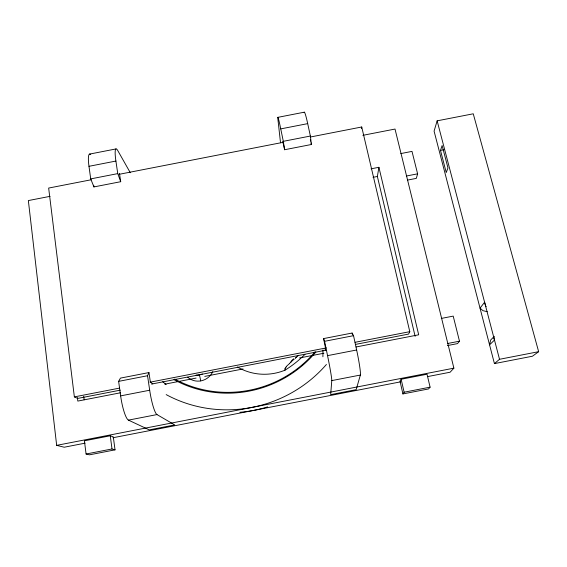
<?xml version="1.0" encoding="UTF-8"?>
<svg xmlns="http://www.w3.org/2000/svg" width="567" height="567" viewBox="0 0 567 567"><rect width="100%" height="100%" fill="white"/><g stroke="black" fill="none" stroke-linecap="round" stroke-linejoin="round"><path stroke-width="0.85" d="M322.906 356.763L322.97 349.931M323.566 338.598L324.586 341.306L327.549 355.644A21.829 0.865 78.7 0 1 331.78 380.599L330.66 394.625L356.161 389.671L360.364 375.049A21.837 1.581 78.5 0 0 356.636 349.988L353.539 335.671L352.121 333.042L323.566 338.598L325.501 347.961L325.437 350.278L325.104 348.641M361.555 128.61L361.725 126.987L310.56 136.973M415.129 336.316L377.374 176.472L378.912 167.293L371.094 168.824M400.812 153.572L411.996 151.389L417.61 173.828L416.313 178.378L407.758 180.044M437.136 120.835L434.081 131.14L494.431 363.61L532.441 356.225L538.65 351.682L473.254 113.797L437.136 120.835L499.52 359.287L494.431 363.61M440.495 150.411L442.118 145.521L447.965 167.91L446.25 172.545L440.495 150.411L443.89 149.752M494.048 336.649L493.885 338.293L494.488 340.037L489.569 344.878L490.675 340.016L494.091 336.543M156.995 414.576A21.822 3.522 80.1 0 1 149.688 390.231L147.548 375.737L148.958 372.562L120.431 378.111L118.631 381.364L120.636 395.879A21.822 4.238 80.3 0 0 128.447 420.126L149.256 429.878L174.728 424.931L156.995 414.576L128.447 420.126M361.725 126.987L409.785 331.667L408.587 334.083L355.608 344.389M401.152 379.259L400.004 381.144L402.917 393.923L428.532 388.948L430.098 387.162L427.036 374.227L401.152 379.259L404.115 392.208L402.917 393.923M441.324 318.427L453.21 316.117L459.483 341.192L457.512 343.609L447.391 345.579M362.866 135.322L395.015 129.056L453.883 368.16L450.099 372.228L427.504 376.616M288.156 364.872L289.602 363.426M290.85 362.221L291.225 361.881M295.123 358.351L295.598 357.933M296.484 357.153L298.639 355.296M89.536 154.096L115.987 148.937M277.894 117.341L304.366 112.174M119.481 173.41L120.707 181.702L93.938 186.919L90.713 178.896L88.984 166.308L115.902 161.056A20.355 3.026 77.7 0 1 117.773 150.588L130.304 172.744M280.523 142.756L277.922 119.339A20.355 0.744 79.3 0 1 280.743 128.893L307.697 123.634L310.376 136.045L311.403 144.5L284.606 149.731L282.912 141.53L283.082 143.167M90.713 178.896L117.759 173.615L120.707 181.695M284.606 149.731L283.309 141.325L310.376 136.045M91.152 179.774L48.656 188.06L74.362 396.893L77.707 398.431L120.261 390.16M118.9 174.36L283.677 142.218M50.073 196.338L28.35 200.569L56.665 445.357L64.227 447.221L85.085 443.167M373.029 177.322L377.374 176.472M406.341 176.025L417.61 173.828M118.631 381.364L147.548 375.737M324.586 341.306L353.539 335.671M74.362 396.893L119.552 388.104M149.964 382.193L326.365 347.89M355.041 342.312L409.785 331.667M151.524 384.079L326.082 350.13M120.431 392.796L77.821 401.082L77.388 397.573M164.777 384.171L196.083 378.083M204.779 376.389L243.037 368.954M299.553 357.961L323.906 353.227M356.076 346.969L418.687 334.792L378.912 167.293M120.636 395.879L149.688 390.231M327.549 355.644L356.636 349.988M447.505 343.524L459.483 341.192M331.78 380.599L360.364 375.049M56.665 445.357L453.883 368.16M499.52 359.287L538.65 351.682M110.26 435.789L84.426 440.814L86.071 454.011L89.473 454.826L115.037 449.858L113.301 436.866L110.26 435.789L112.011 448.972L115.037 449.858M112.897 437.759L400.557 381.853M86.071 454.011L112.011 448.972M404.115 392.208L430.098 387.162M487.23 311.701L482.907 310.652L480.043 308.136L484.594 302.239L485.628 305.847M152.792 383.852L150.354 382.023L148.958 372.562M162.701 381.719L166.117 384.497M486.202 306.69L485.671 305.918M310.347 139.588L310.702 141.226M311.049 142.87L311.403 144.507M352.121 333.049L352.49 334.743M280.743 128.893L283.309 141.325M115.902 161.056L117.759 173.615M93.704 185.26L93.938 186.919M83.696 396.276L84.143 399.785M315.11 351.781A110.948 106.646 -21.7 0 1 174.728 379.075M202.355 373.965A10.872 10.525 -43.7 0 1 196.083 375.063M199.237 374.993A5.309 0.588 81 0 1 200.654 380.918M212.795 371.633A16.074 15.578 -43.9 0 1 187.684 377.239M237.424 366.998A53.156 51.937 -18.4 0 0 285.038 370.166A18.527 3.799 -32.7 0 1 285.045 368.982A19.377 3.934 -33.2 0 1 285.123 368.635M285.01 368.706A18.505 3.678 -34 0 1 285.888 367.225M286.052 367.14A19.101 3.65 -35 0 1 286.548 366.516M286.307 366.672A17.208 2.885 -37 0 1 287.639 365.148M289.461 363.511A15.996 1.864 -39.7 0 1 290.722 362.292M290.41 362.341A18.817 1.907 -40.2 0 1 291.303 361.505M291.721 361.307A16.337 1.262 -40.7 0 1 293.061 360.088M293.706 359.769A17.634 1.198 -40.9 0 1 294.131 359.393M291.58 360.718A16.478 1.495 -40.6 0 1 293.713 358.783M295.535 357.947A11.864 0.695 -41 0 1 296.463 357.132M304.968 354.318A105.292 101.21 -21.7 0 1 285.052 370.152M326.422 364.468A127.66 122.727 -21.9 0 1 166.174 394.604M267.631 406.893A124.152 119.609 -22.2 0 1 239.884 412.287M315.819 352.05A111.699 107.369 -21.8 0 1 173.977 379.635M88.984 166.308A20.355 3.636 77.4 0 1 90.727 154.564M304.153 112.493A20.362 1.354 79.5 0 1 307.697 123.634"/></g></svg>
